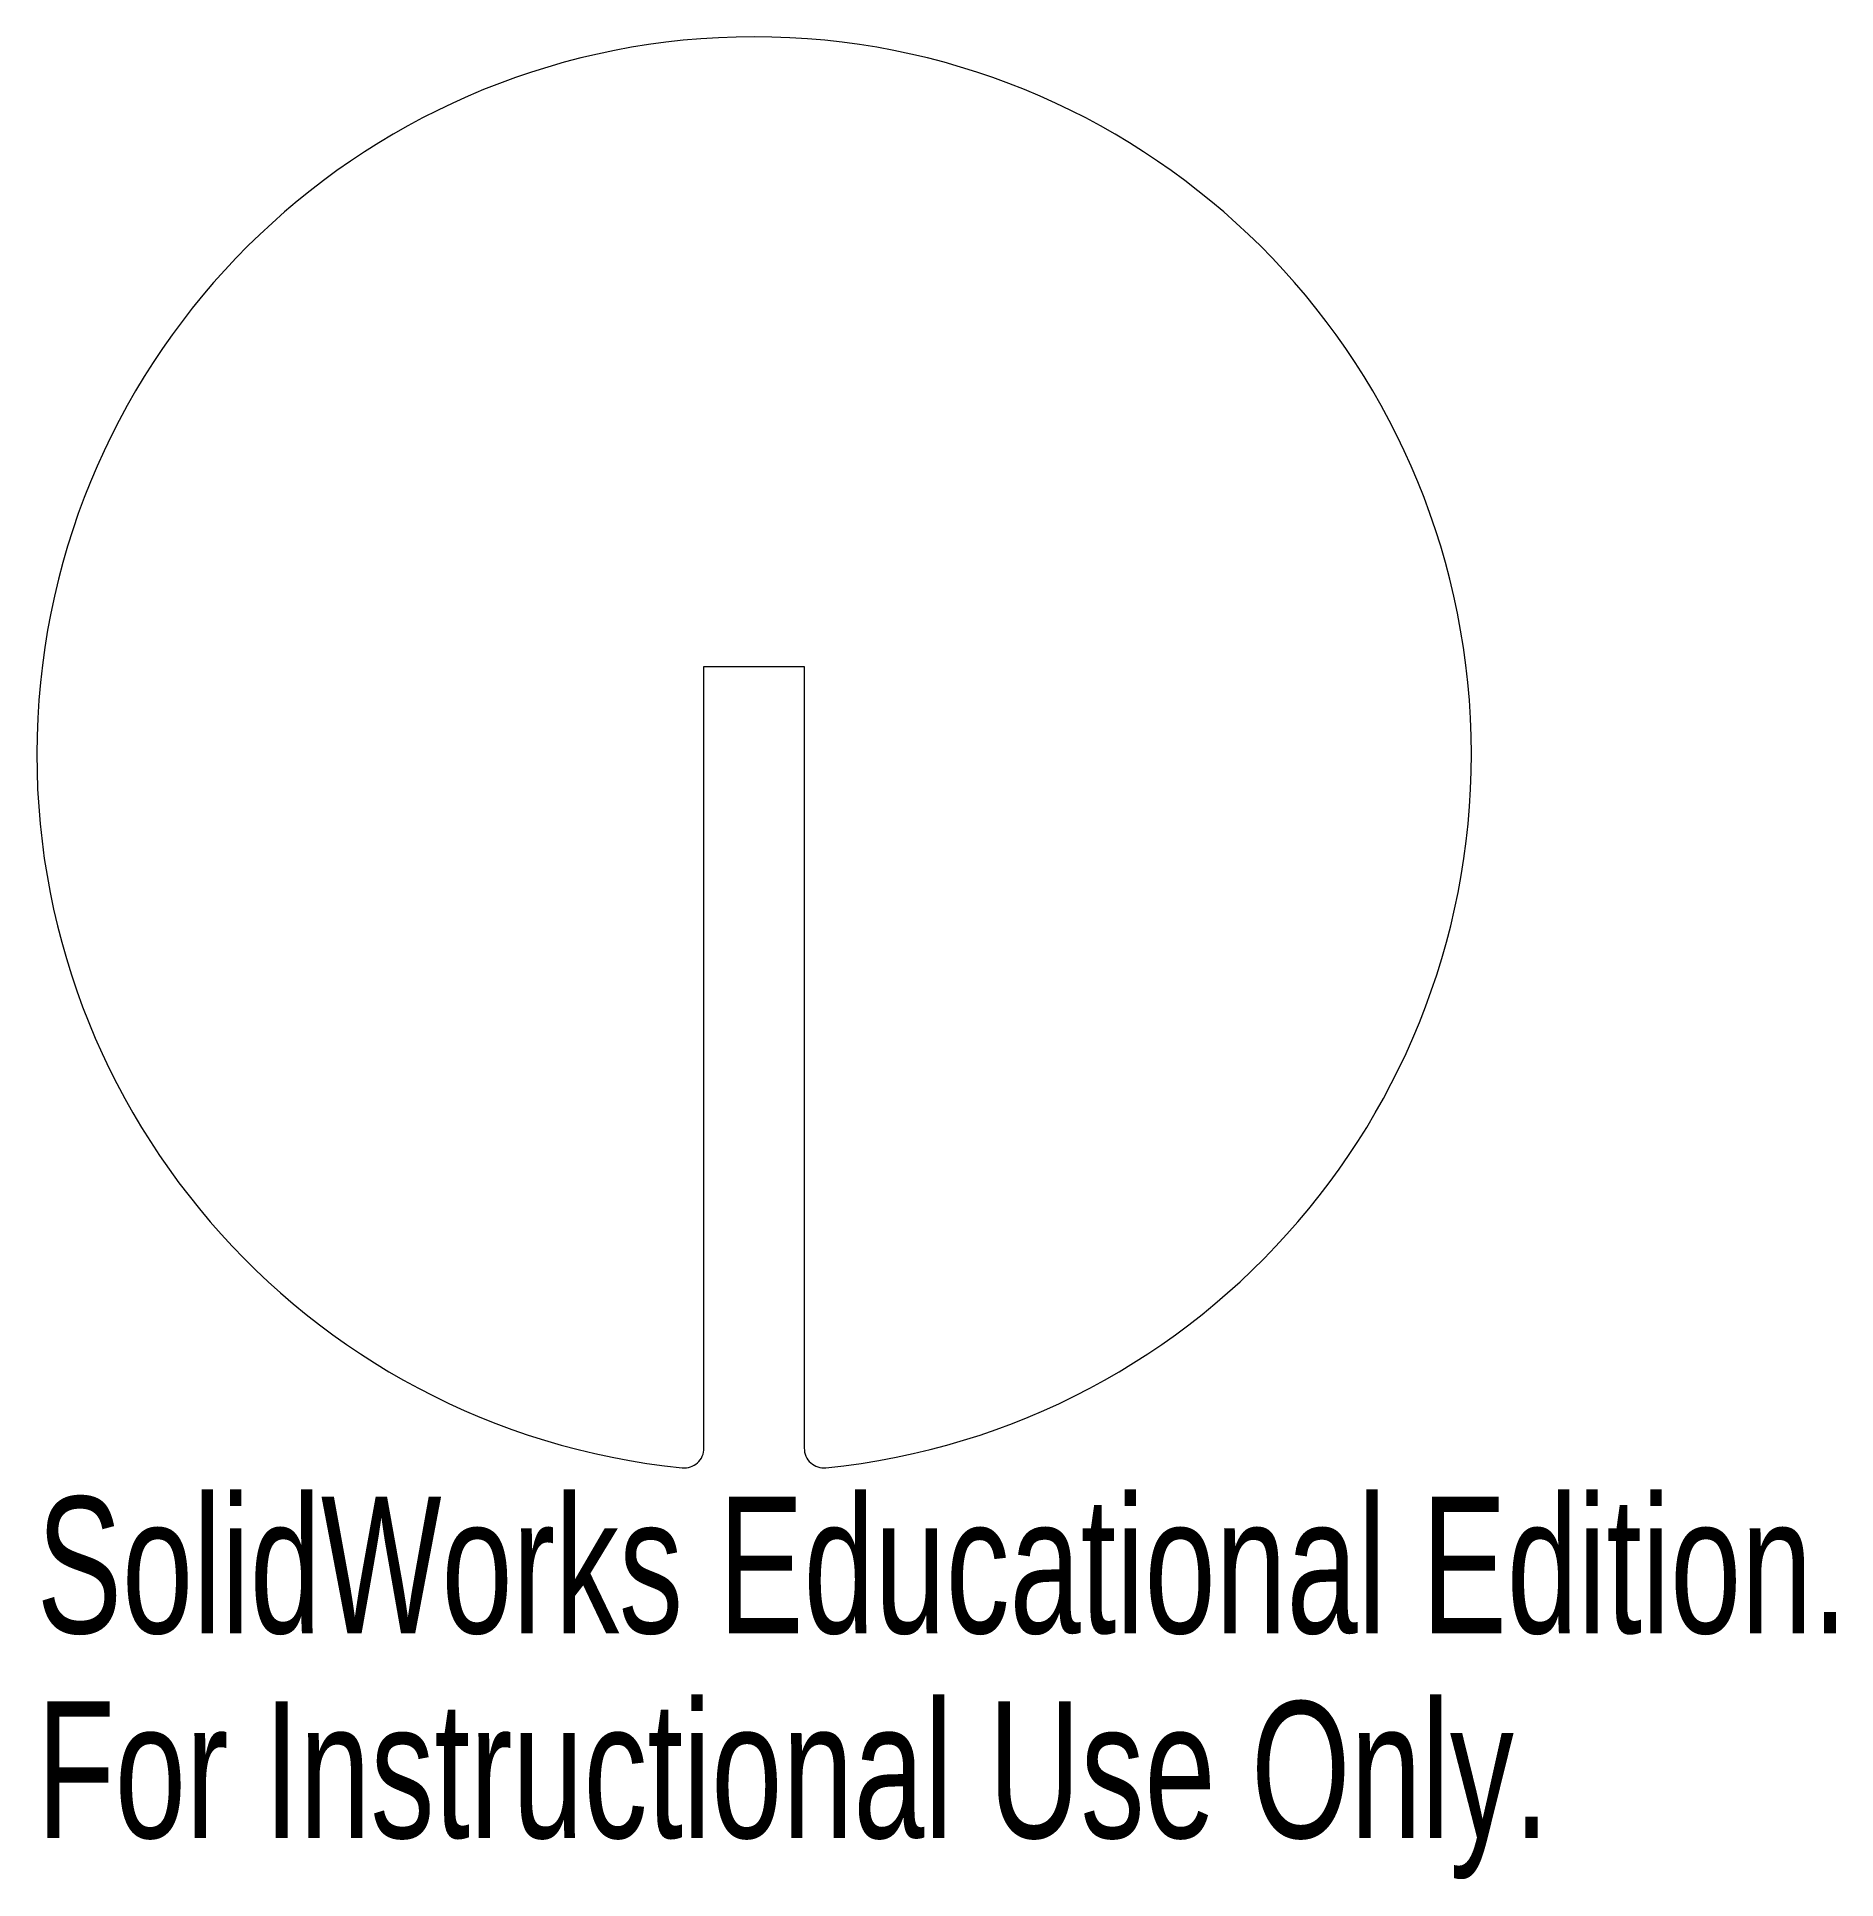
# Model space of a CAD drawing. Header units: millimetres. Extents: x -21.2 to 42.5, y -34.8 to 30.4.
import ezdxf

# ---------------------------------------------------------------- set-up
doc = ezdxf.new("R2010")
doc.units = ezdxf.units.MM
doc.styles.add('SLDTEXTSTYLE0', font='TXT', dxfattribs={"width": 0.7})

msp = doc.modelspace()

# ---------------------------------------------------------------- linework, layer by layer
at = {"color": 7, "linetype": 'Continuous', "lineweight": 15}
for p, q in [((2.408, -19.527), (2.408, 8.149)), ((2.408, 8.149), (5.958, 8.149)), ((5.958, 8.149), (5.958, -19.527))]:
    msp.add_line(p, q, dxfattribs=at)
for centre, radius, start, end in [((4.183, 5.049), 25.4, 275.75083, 264.24917), ((1.708, -19.527), 0.7, 264.24917, 0), ((6.658, -19.527), 0.7, 180, 275.75083)]:
    msp.add_arc(centre, radius, start, end, dxfattribs=at)

# ---------------------------------------------------------------- texts
at = {"color": 7, "linetype": 'Continuous', "char_height": 4.83362, "attachment_point": 1, "style": 'SLDTEXTSTYLE0'}
for s, insert in [('SolidWorks Educational Edition.', (-21.217, -21.247)), ('For Instructional Use Only.', (-21.217, -28.497))]:
    msp.add_mtext(s, dxfattribs=dict(at, insert=insert))

doc.saveas('drawing.dxf')
